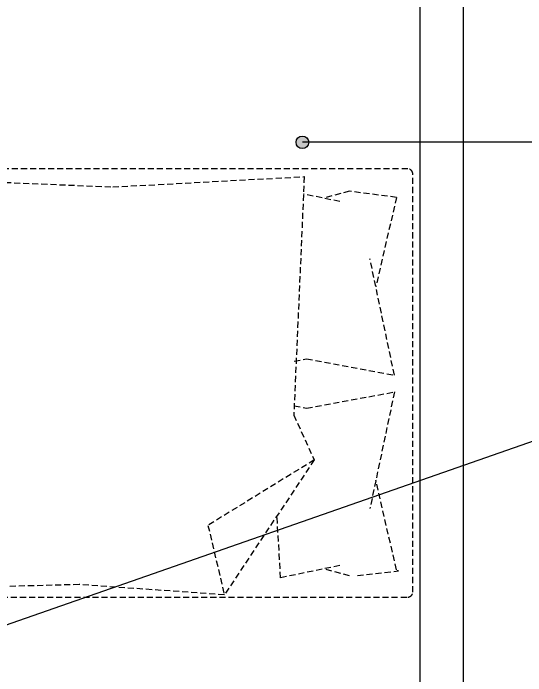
# Model space of a CAD drawing. Header units: millimetres. Extents: x 118028 to 193504, y 42792 to 96100.
# Drawn here: x 157645 to 159680, y 64550 to 67179 of the extents above; entities that cross this region are included whole.
import ezdxf

# ---------------------------------------------------------------- set-up
doc = ezdxf.new("R2010")
doc.units = ezdxf.units.MM
doc.header["$LTSCALE"] = 30
doc.linetypes.add('DH-HID2', pattern=[1.2, 0.8, -0.4])
for name, color, linetype in [('0-ELC TEXT', 7, 'Continuous'), ('07-DIM WAL', 5, 'Continuous'), ('2CONTINUOUS', 2, 'Continuous'), ('FU-FURM', 251, 'DH-HID2')]:
    doc.layers.add(name, color=color, linetype=linetype)

# ---------------------------------------------------------------- blocks, each defined once
blk = doc.blocks.new('F-702-4')
at = {"layer": 'FU-FURM'}
for p, q in [((-736.7, -64.7), (-761, -251.3)), ((-736.7, -64.7), (-381.4, -146.6)), ((-31.2, -72.8), (-493.4, -170.1)), ((-96, -421.6), (-31.2, -72.8)), ((100.4, -421.6), (35.5, -72.8)), ((35.5, -72.8), (497.7, -170.1)), ((741, -64.7), (385.7, -146.6)), ((764.2, -218.9), (746.2, -56.3)), ((746.2, -56.3), (746.2, -62.3)), ((-761, -251.3), (-733.6, -354.2)), ((765.3, -251.3), (737.9, -354.2)), ((-720.3, -289.8), (-750.1, -434)), ((724.6, -289.8), (773.2, -525.1)), ((127.1, -472.5), (305.5, -391.4)), ((305.5, -391.4), (565, -813.2)), ((305.5, -391.4), (840.7, -748.3)), ((-819, -430.9), (127.1, -472.5)), ((-778.1, -1191.5), (-819, -430.9)), ((-86.2, -470.9), (-96, -421.6)), ((90.5, -470.9), (100.4, -421.6)), ((773.2, -525.1), (526.9, -539)), ((565, -813.2), (840.7, -748.3)), ((840.7, -748.3), (800.2, -1324.3)), ((-820.8, -2194.5), (-778.1, -1191.5)), ((800.2, -1324.3), (808.3, -1640.7)), ((808.3, -1640.7), (759.6, -1900.3)), ((759.6, -1900.3), (825.2, -2189.8)), ((200.1, -2171.6), (-820.8, -2194.5)), ((825.2, -2189.8), (200.1, -2171.6))]:
    blk.add_line(p, q, dxfattribs=at)
blk.add_lwpolyline([(-830, -2300), (830, -2300, 0.414214), (850, -2280), (850, -20, 0.414214), (830, 0), (-830, 0, 0.414214), (-850, -20), (-850, -2280, 0.414214)], format="xyb", close=True, dxfattribs=at)
blk = doc.blocks.new('vusaudeh')
at = {"layer": '2CONTINUOUS'}
blk.add_line((159261.4, 82476.8), (159261.4, 85786.8), dxfattribs=at)
blk.add_lwpolyline([(158711.4, 91311.8), (158711.4, 91511.8), (159431.4, 91511.8), (159431.4, 80947.8), (159231.4, 80947.8)], dxfattribs=at)

msp = doc.modelspace()

# ---------------------------------------------------------------- hatches: boundary and pattern name
at = {"layer": '0-ELC TEXT'}
h = msp.add_hatch(color=256, dxfattribs=at)
h.dxf.hatch_style = 1
edge = h.paths.add_edge_path()
edge.add_arc((158793.2, 66667.1), 25, -270, 90, ccw=False)

# ---------------------------------------------------------------- linework, layer by layer
msp.add_line((159786.4, 66667.1), (158793.2, 66667.1), dxfattribs=at)
msp.add_circle((158793.2, 66667.1), 25, dxfattribs=at)
at = {"layer": '07-DIM WAL'}
msp.add_line((192904.4, 77080.3), (141904.4, 59260.3), dxfattribs=at)

# ---------------------------------------------------------------- block references
msp.add_blockref('vusaudeh', (0, -18420))
at = {"layer": 'FU-FURM', "rotation": 270.0000000000001}
msp.add_blockref('F-702-4', (159231.4, 65711.8), dxfattribs=at)

doc.saveas('drawing.dxf')
